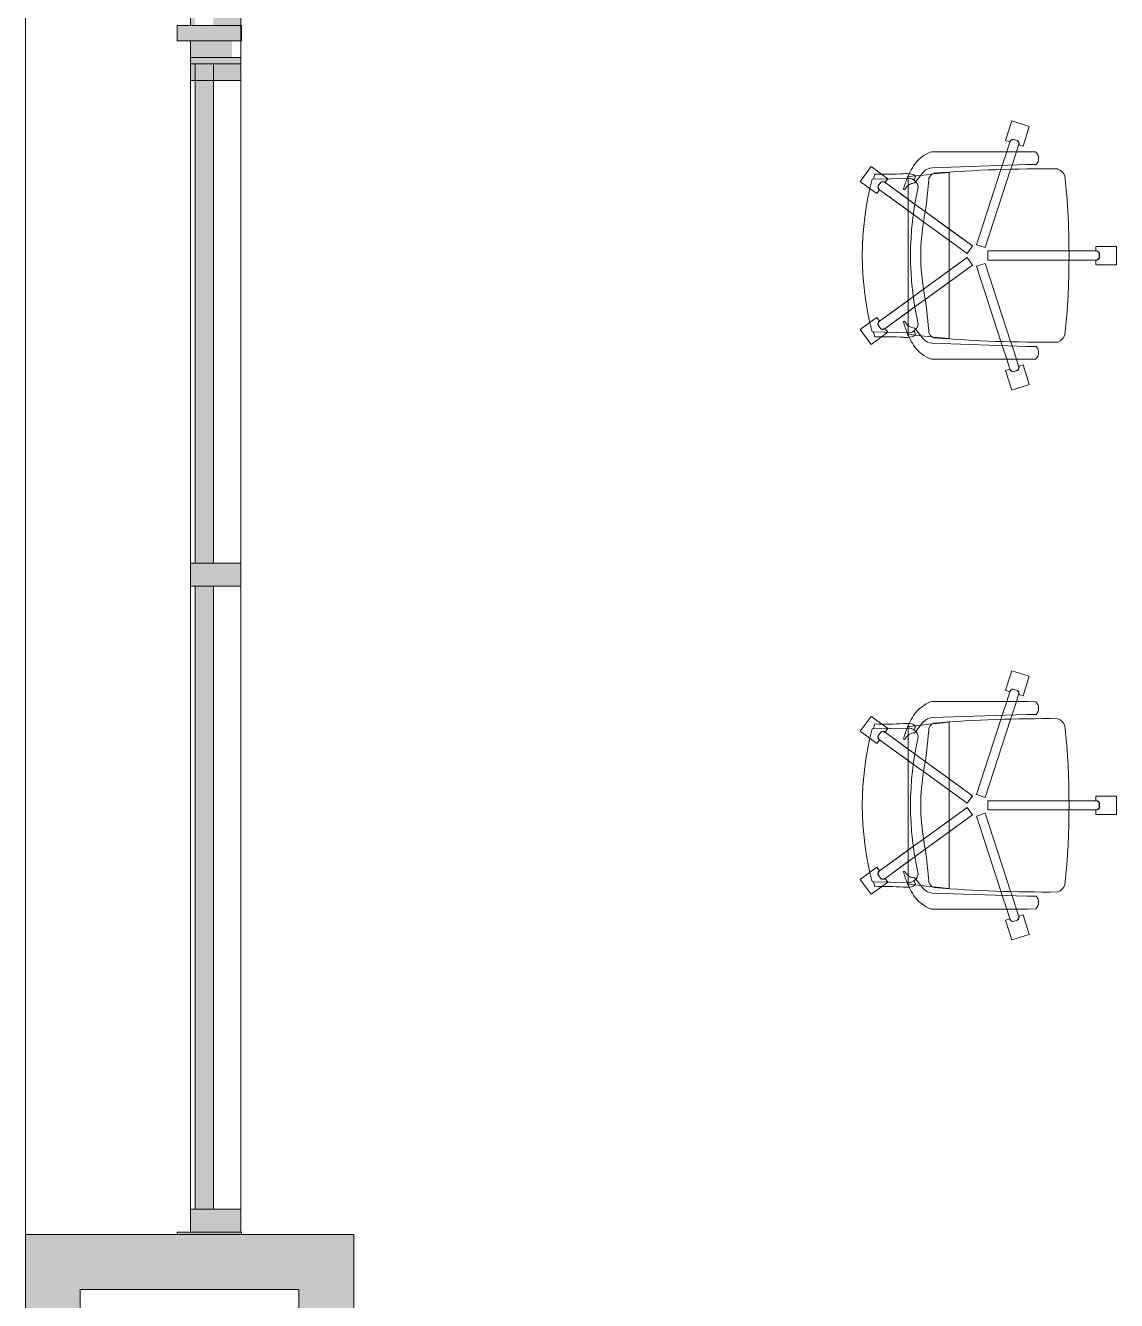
# Model space of a CAD drawing. Header units: inches. Extents: x 385 to 2249, y -1781 to -36.
# Drawn here: x 392.5 to 511.5, y -1074.1 to -935 of the extents above; entities that cross this region are included whole.
import ezdxf

# ---------------------------------------------------------------- set-up
doc = ezdxf.new("R2010")
doc.units = ezdxf.units.IN
doc.header["$MEASUREMENT"] = 0
for name, color, linetype, lineweight in [('A-DETL', 90, 'Continuous', 9), ('A-GLAZ-CURT', 52, 'Continuous', 13), ('A-GLAZ-CWMG', 51, 'Continuous', 13), ('A-WALL', 113, 'Continuous', 13), ('A-WALL-PATT', 111, 'Continuous', 13), ('I-FURN', 30, 'Continuous', 9)]:
    doc.layers.add(name, color=color, linetype=linetype, lineweight=lineweight)

# ---------------------------------------------------------------- blocks, each defined once
blk = doc.blocks.new('Walls 17 - Walls 1-5039668-Level 5 POWER _ SIGNAL')
at = {"layer": 'A-WALL', "lineweight": 9}
h = blk.add_hatch(color=7, dxfattribs=at)
h.paths.add_polyline_path([(23.47, -1473.39), (59.3, -1473.39), (59.3, -1435.89), (23.47, -1435.89)], flags=0)
h.paths.add_polyline_path([(52.22, -1467.4), (29.44, -1467.4), (29.44, -1441.89), (53.3, -1441.89), (53.3, -1467.4)], flags=0)
at = {"layer": 'A-WALL', "color": 8, "lineweight": 20}
for p, q in [((59.3, -1435.89), (23.47, -1435.89)), ((23.47, -1435.89), (23.47, -1473.39)), ((59.3, -1473.39), (59.3, -1435.89)), ((29.44, -1467.4), (29.44, -1441.89)), ((29.44, -1441.89), (53.3, -1441.89)), ((53.3, -1441.89), (53.3, -1467.4)), ((53.3, -1467.4), (29.44, -1467.4)), ((23.47, -1473.39), (59.3, -1473.39))]:
    blk.add_line(p, q, dxfattribs=at)
blk = doc.blocks.new('System Panel - Glazed 2-V2-Level 5 POWER _ SIGNAL')
at = {"layer": 'A-GLAZ-CURT', "lineweight": 9}
blk.add_hatch(color=7, dxfattribs=at).paths.add_polyline_path([(-27.25, 0.25), (27.25, 0.25), (27.25, 2.25), (-27.25, 2.25)], flags=0)
at = {"layer": 'A-GLAZ-CURT', "color": 8, "lineweight": 20}
for p, q in [((27.25, 2.25), (-27.25, 2.25)), ((-27.25, 2.25), (-27.25, 0.25)), ((27.25, 0.25), (27.25, 2.25)), ((-27.25, 0.25), (27.25, 0.25))]:
    blk.add_line(p, q, dxfattribs=at)
blk = doc.blocks.new('Rectangular Mullion - 2_5_ x 5_ rectangular-5019623-Level 5 POWER _ SIGNAL')
at = {"layer": 'A-GLAZ-CWMG', "lineweight": 9}
blk.add_hatch(color=7, dxfattribs=at).paths.add_polyline_path([(0, 1.76), (0, -2.75), (-2.5, -2.75), (-2.5, 1.76), (-1.23, 1.76)], flags=0)
at = {"layer": 'A-GLAZ-CWMG', "color": 8, "lineweight": 20}
for p, q in [((-2.5, 2.75), (0, 2.75)), ((-2.5, -2.75), (-2.5, 2.75)), ((0, 2.75), (0, -2.75)), ((0, -2.75), (-2.5, -2.75))]:
    blk.add_line(p, q, dxfattribs=at)
blk = doc.blocks.new('Rectangular Mullion - 2_5_ x 5_ rectangular-5019624-Level 5 POWER _ SIGNAL')
at = {"layer": 'A-GLAZ-CWMG', "lineweight": 9}
blk.add_hatch(color=7, dxfattribs=at).paths.add_polyline_path([(-2.5, 2.75), (-2.5, -2.75), (0, -2.75), (0, 2.75), (-1.59, 2.75)], flags=0)
at = {"layer": 'A-GLAZ-CWMG', "color": 8, "lineweight": 20}
for p, q in [((0, 2.75), (-2.5, 2.75)), ((-2.5, 2.75), (-2.5, -2.75)), ((0, -2.75), (0, 2.75)), ((-2.5, -2.75), (0, -2.75))]:
    blk.add_line(p, q, dxfattribs=at)
blk = doc.blocks.new('System Panel - Glazed 2-5043937-Level 5 POWER _ SIGNAL')
at = {"layer": 'A-GLAZ-CURT', "lineweight": 9}
blk.add_hatch(color=7, dxfattribs=at).paths.add_polyline_path([(-34, 0.25), (34, 0.25), (34, 2.25), (-34, 2.25)], flags=0)
at = {"layer": 'A-GLAZ-CURT', "color": 8, "lineweight": 20}
for p, q in [((34, 2.25), (-34, 2.25)), ((-34, 2.25), (-34, 0.25)), ((34, 0.25), (34, 2.25)), ((-34, 0.25), (34, 0.25))]:
    blk.add_line(p, q, dxfattribs=at)
blk = doc.blocks.new('Walls 53 - Walls 3-5097398-Level 5 POWER _ SIGNAL')
at = {"layer": 'A-WALL', "lineweight": 9}
for p, q in [((40.36, -1605.91), (40.36, -2559.92)), ((58.34, -2559.67), (58.34, -2429.67))]:
    blk.add_line(p, q, dxfattribs=at)
blk = doc.blocks.new('Rectangular Mullion - 2_5_ x 5_ rectangular-V5-Level 5 POWER _ SIGNAL')
at = {"layer": 'A-GLAZ-CWMG', "lineweight": 9}
h = blk.add_hatch(color=7, dxfattribs=at)
h.paths.add_polyline_path([(0, -2.25), (-2.5, -2.25), (-2.5, -2.75), (0, -2.75)], flags=0)
h.paths.add_polyline_path([(0, 2.75), (-2.5, 2.75), (-2.5, -0.25), (0, -0.25), (0, 2.56)], flags=0)
at = {"layer": 'A-GLAZ-CWMG', "color": 8, "lineweight": 20}
for p, q in [((0, 2.75), (-2.5, 2.75)), ((-2.5, 2.75), (-2.5, -2.75)), ((0, -2.75), (0, 2.75)), ((-2.5, -2.75), (0, -2.75))]:
    blk.add_line(p, q, dxfattribs=at)
blk = doc.blocks.new('System Panel - Glazed 2-5472194-Level 5 POWER _ SIGNAL')
at = {"layer": 'A-GLAZ-CURT', "color": 8, "lineweight": 20}
for p, q in [((26.34, 2.25), (-26.34, 2.25)), ((-26.34, 2.25), (-26.34, 0.25)), ((26.34, 0.25), (26.34, 2.25)), ((-26.34, 0.25), (26.34, 0.25))]:
    blk.add_line(p, q, dxfattribs=at)
blk = doc.blocks.new('Rectangular Mullion - 2_5_ x 5_ rectangular-V6-Level 5 POWER _ SIGNAL')
at = {"layer": 'A-GLAZ-CWMG', "lineweight": 9}
h = blk.add_hatch(color=7, dxfattribs=at)
h.paths.add_polyline_path([(-2.5, 2.75), (0, 2.75), (0, -0.25), (-2.5, -0.25), (-2.5, 2.56)], flags=0)
h.paths.add_polyline_path([(-2.5, -2.25), (0, -2.25), (0, -2.75), (-2.5, -2.75)], flags=0)
at = {"layer": 'A-GLAZ-CWMG', "color": 8, "lineweight": 20}
for p, q in [((-2.5, 2.75), (0, 2.75)), ((-2.5, -2.75), (-2.5, 2.75)), ((0, 2.75), (0, -2.75)), ((0, -2.75), (-2.5, -2.75))]:
    blk.add_line(p, q, dxfattribs=at)
blk = doc.blocks.new('F-Haworth_Chair_X99-Seminar - X99 Advanced Seminar Chair-V27-Level 5 POWER _ SIGNAL')
at = {"layer": 'I-FURN'}
for p, q in [((-1, 15.13), (1, 15.13)), ((-1, 12.88), (-1, 15.13)), ((-1, 15.13), (1, 15.13)), ((-1, 12.88), (-1, 15.13)), ((1, 15.13), (1, 12.88)), ((1, 15.13), (1, 12.88)), ((-0.52, 12.88), (-1, 12.88)), ((-0.52, 12.88), (-1, 12.88)), ((-0.5, 9.91), (-0.5, 12.88)), ((-0.5, 9.91), (-0.5, 12.88)), ((0.26, 13.26), (-0.26, 13.26)), ((0.26, 13.26), (-0.26, 13.26)), ((-0.25, 13.25), (0.25, 13.25)), ((-0.25, 13.25), (0.25, 13.25)), ((0.5, 12.88), (0.5, 9.91)), ((0.5, 12.88), (0.5, 9.91)), ((1, 12.88), (0.52, 12.88)), ((1, 12.88), (0.52, 12.88)), ((-0.5, 1.08), (-0.5, 9.91)), ((-0.5, 1.08), (-0.5, 9.91)), ((0.5, 9.91), (0.5, 1.08)), ((0.5, 9.91), (0.5, 1.08)), ((-14.69, 3.72), (-14.08, 5.62)), ((-14.69, 3.72), (-14.08, 5.62)), ((-14.08, 5.62), (-11.94, 4.93)), ((-14.08, 5.62), (-11.94, 4.93)), ((-11.32, 5.48), (-11.3, 6.32)), ((-9.92, 6.36), (-9.92, 5.36)), ((9.92, 5.36), (9.92, 6.36)), ((11.3, 6.32), (11.32, 5.48)), ((11.94, 4.93), (14.08, 5.62)), ((11.94, 4.93), (14.08, 5.62)), ((14.08, 5.62), (14.69, 3.72)), ((14.08, 5.62), (14.69, 3.72)), ((-12.53, 4.34), (-12.69, 3.85)), ((-12.53, 4.34), (-12.69, 3.85)), ((-12.68, 3.86), (-12.52, 4.33)), ((-12.68, 3.86), (-12.52, 4.33)), ((-11.94, 4.93), (-12.09, 4.47)), ((-11.94, 4.93), (-12.09, 4.47)), ((-12.09, 4.45), (-11.32, 4.21)), ((-12.09, 4.45), (-11.32, 4.21)), ((-11.32, -5.06), (-11.32, 5.48)), ((-11.32, 4.21), (-9.86, 3.73)), ((-11.32, 4.21), (-9.86, 3.73)), ((-9.92, 5.36), (-9.57, -4.97)), ((9.57, -4.97), (9.92, 5.36)), ((9.86, 3.73), (11.32, 4.21)), ((9.86, 3.73), (11.32, 4.21)), ((11.32, 5.48), (11.32, -5.06)), ((11.32, 4.21), (12.09, 4.45)), ((11.32, 4.21), (12.09, 4.45)), ((12.09, 4.47), (11.94, 4.93)), ((12.09, 4.47), (11.94, 4.93)), ((12.52, 4.33), (12.68, 3.86)), ((12.52, 4.33), (12.68, 3.86)), ((12.69, 3.85), (12.53, 4.34)), ((12.69, 3.85), (12.53, 4.34)), ((-12.55, 3.03), (-14.69, 3.72)), ((-12.55, 3.03), (-14.69, 3.72)), ((-12.4, 3.49), (-12.55, 3.03)), ((-12.4, 3.49), (-12.55, 3.03)), ((-11.32, 3.15), (-12.4, 3.5)), ((-11.32, 3.15), (-12.4, 3.5)), ((-9.83, 2.67), (-11.32, 3.15)), ((-9.83, 2.67), (-11.32, 3.15)), ((-9.86, 3.73), (-9.38, 3.57)), ((-9.86, 3.73), (-9.38, 3.57)), ((-9.38, 3.57), (-0.87, 0.81)), ((-9.38, 3.57), (-0.87, 0.81)), ((0.87, 0.81), (9.38, 3.57)), ((0.87, 0.81), (9.38, 3.57)), ((9.38, 3.57), (9.86, 3.73)), ((9.38, 3.57), (9.86, 3.73)), ((11.32, 3.15), (9.83, 2.67)), ((11.32, 3.15), (9.83, 2.67)), ((12.4, 3.5), (11.32, 3.15)), ((12.4, 3.5), (11.32, 3.15)), ((12.55, 3.03), (12.4, 3.49)), ((12.55, 3.03), (12.4, 3.49)), ((14.69, 3.72), (12.55, 3.03)), ((14.69, 3.72), (12.55, 3.03)), ((-9.37, 2.52), (-9.83, 2.67)), ((-9.37, 2.52), (-9.83, 2.67)), ((-1.18, -0.14), (-9.37, 2.52)), ((-1.18, -0.14), (-9.37, 2.52)), ((9.37, 2.52), (1.18, -0.14)), ((9.37, 2.52), (1.18, -0.14)), ((9.83, 2.67), (9.37, 2.52)), ((9.83, 2.67), (9.37, 2.52)), ((-0.87, 0.81), (-1.18, -0.14)), ((-0.87, 0.81), (-1.18, -0.14)), ((0.5, 1.08), (-0.5, 1.08)), ((0.5, 1.08), (-0.5, 1.08)), ((1.18, -0.14), (0.87, 0.81)), ((1.18, -0.14), (0.87, 0.81)), ((-4.79, -5.75), (-1.04, -0.58)), ((-0.23, -1.17), (-3.68, -5.91)), ((-2.89, -3.12), (-1.04, -0.58)), ((-0.23, -1.17), (-1.65, -3.12)), ((-1.04, -0.58), (-0.23, -1.17)), ((-1.04, -0.58), (-0.23, -1.17)), ((0.23, -1.17), (1.04, -0.58)), ((0.23, -1.17), (1.04, -0.58)), ((1.65, -3.12), (0.23, -1.17)), ((3.68, -5.91), (0.23, -1.17)), ((1.04, -0.58), (2.89, -3.12)), ((1.04, -0.58), (4.79, -5.75)), ((-9.07, -3.12), (-2.89, -3.12)), ((-9.07, -3.2), (-9.07, -3.12)), ((-8.9, -4.8), (-9.07, -3.2)), ((-4.79, -5.75), (-2.89, -3.12)), ((-1.65, -3.12), (-3.68, -5.91)), ((-2.89, -3.12), (-1.65, -3.12)), ((-1.65, -3.12), (1.65, -3.12)), ((1.65, -3.12), (2.89, -3.12)), ((3.68, -5.91), (1.65, -3.12)), ((2.89, -3.12), (9.07, -3.12)), ((2.89, -3.12), (4.79, -5.75)), ((9.07, -3.2), (8.9, -4.8)), ((9.07, -3.12), (9.07, -3.2)), ((-8.88, -4.99), (-8.89, -4.91)), ((-8.75, -6.22), (-8.88, -4.99)), ((8.88, -4.99), (8.75, -6.22)), ((8.89, -4.91), (8.88, -4.99)), ((-9.13, -5.92), (-8.07, -6.77)), ((-8.68, -6.87), (-8.75, -6.22)), ((-8.62, -7.42), (-8.68, -6.87)), ((-8.61, -6.81), (-8.23, -6.95)), ((-8.03, -6.81), (-7.95, -6.87)), ((-7.97, -10.12), (-5.57, -6.82)), ((-6.14, -7.6), (-5.57, -6.82)), ((-5.57, -6.82), (-4.79, -5.75)), ((-5.57, -6.82), (-4.79, -5.75)), ((-3.68, -5.91), (-4.47, -7.01)), ((-3.68, -5.91), (-4.47, -7.01)), ((4.47, -7.01), (3.68, -5.91)), ((4.47, -7.01), (3.68, -5.91)), ((4.79, -5.75), (5.57, -6.82)), ((4.79, -5.75), (5.57, -6.82)), ((5.57, -6.82), (6.14, -7.6)), ((5.57, -6.82), (7.97, -10.12)), ((7.95, -6.87), (8.03, -6.81)), ((8.07, -6.77), (9.13, -5.92)), ((8.23, -6.95), (8.61, -6.81)), ((8.68, -6.87), (8.62, -7.42)), ((8.75, -6.22), (8.68, -6.87)), ((-8.6, -7.6), (-8.62, -7.43)), ((-8.49, -7.6), (-8.56, -7.6)), ((-8.42, -7.57), (-8.34, -11.37)), ((-8.34, -11.52), (-8.42, -7.57)), ((-7.65, -7.6), (-8.4, -7.6)), ((-7.97, -10.12), (-6.14, -7.6)), ((-6.14, -7.6), (-7.65, -7.6)), ((-7.18, -7.99), (-7.21, -8.13)), ((-4.47, -7.01), (-7.16, -10.71)), ((-4.9, -7.6), (-7.16, -10.71)), ((-4.9, -7.6), (-6.14, -7.6)), ((-4.47, -7.01), (-4.9, -7.6)), ((4.9, -7.6), (-4.9, -7.6)), ((4.9, -7.6), (4.47, -7.01)), ((7.16, -10.71), (4.47, -7.01)), ((6.14, -7.6), (4.9, -7.6)), ((7.16, -10.71), (4.9, -7.6)), ((7.65, -7.6), (6.14, -7.6)), ((6.14, -7.6), (7.97, -10.12)), ((7.21, -8.13), (7.18, -7.99)), ((8.4, -7.6), (7.65, -7.6)), ((8.34, -11.37), (8.42, -7.57)), ((8.42, -7.57), (8.34, -11.52)), ((8.56, -7.6), (8.51, -7.6)), ((8.62, -7.43), (8.6, -7.6)), ((-9.7, -11.65), (-8.88, -10.52)), ((-9.7, -11.65), (-8.88, -10.52)), ((-8.88, -10.52), (-8.38, -9.83)), ((-8.88, -10.52), (-8.38, -9.83)), ((-8.38, -9.83), (-7.99, -10.11)), ((-8.38, -9.83), (-7.99, -10.11)), ((-8, -10.58), (-7.59, -10.88)), ((-8, -10.58), (-7.59, -10.88)), ((-7.59, -10.87), (-7.99, -10.57)), ((-7.59, -10.87), (-7.99, -10.57)), ((-6.76, -11), (-7.29, -11.74)), ((-6.76, -11), (-7.29, -11.74)), ((-7.15, -10.72), (-6.76, -11)), ((-7.15, -10.72), (-6.76, -11)), ((6.76, -11), (7.15, -10.72)), ((6.76, -11), (7.15, -10.72)), ((7.29, -11.74), (6.76, -11)), ((7.29, -11.74), (6.76, -11)), ((7.99, -10.57), (7.59, -10.87)), ((7.99, -10.57), (7.59, -10.87)), ((7.59, -10.88), (8, -10.58)), ((7.59, -10.88), (8, -10.58)), ((7.99, -10.11), (8.38, -9.83)), ((7.99, -10.11), (8.38, -9.83)), ((8.38, -9.83), (8.88, -10.52)), ((8.38, -9.83), (8.88, -10.52)), ((8.88, -10.52), (9.7, -11.65)), ((8.88, -10.52), (9.7, -11.65)), ((-8.08, -12.82), (-9.7, -11.65)), ((-8.08, -12.82), (-9.7, -11.65)), ((-7.29, -11.74), (-8.08, -12.82)), ((-7.29, -11.74), (-8.08, -12.82)), ((8.08, -12.82), (7.29, -11.74)), ((8.08, -12.82), (7.29, -11.74)), ((9.7, -11.65), (8.08, -12.82)), ((9.7, -11.65), (8.08, -12.82))]:
    blk.add_line(p, q, dxfattribs=at)
for centre, radius, start, end in [((-0.11, 12.88), 0.407, 111.1651, 180.8349), ((-0.11, 12.88), 0.407, 152.967, 180.8349), ((-0.09, 12.88), 0.406, 112.6199, 180), ((-0.09, 12.88), 0.406, 166.524, 180), ((-0.09, 12.88), 0.406, 126.0959, 166.524), ((-0.11, 12.88), 0.407, 139.033, 152.967), ((-0.11, 12.88), 0.407, 125.0991, 139.033), ((-0.11, 12.88), 0.407, 111.1651, 125.0991), ((-0.09, 12.88), 0.406, 112.6199, 126.0959), ((0.09, 12.88), 0.406, 53.9041, 67.3801), ((0.09, 12.88), 0.406, 0, 67.3801), ((0.11, 12.88), 0.407, 359.1651, 68.8349), ((0.11, 12.88), 0.407, 359.1651, 68.8349), ((0.09, 12.88), 0.406, 0, 53.9041), ((0, -75.01), 84.96, 84.1475, 95.8525), ((-8.21, 8.28), 1.31, 110.0433, 159.9567), ((144.06, 7.32), 153.52, 179.4749, 184.5213), ((8.21, 8.28), 1.31, 20.0433, 69.9567), ((-144.06, 7.32), 153.52, 355.4787, 0.5251), ((-10.58, 5.68), 0.956, 45.8901, 138.1099), ((10.58, 5.68), 0.956, 41.8901, 134.1099), ((-12.22, 4.09), 0.407, 71.1651, 140.8349), ((-12.22, 4.09), 0.407, 71.1651, 140.8349), ((-12.22, 4.07), 0.406, 72, 139.3801), ((-12.22, 4.07), 0.406, 115.9808, 139.3801), ((-12.22, 4.07), 0.406, 112.4281, 115.9808), ((-12.22, 4.07), 0.406, 85.476, 112.4281), ((-12.22, 4.07), 0.406, 72, 85.476), ((12.22, 4.09), 0.407, 39.1651, 108.8349), ((12.22, 4.09), 0.407, 39.1651, 108.8349), ((12.22, 4.07), 0.406, 94.524, 108), ((12.22, 4.07), 0.406, 40.6199, 108), ((12.22, 4.07), 0.406, 81.0479, 94.524), ((12.22, 4.07), 0.406, 40.6199, 81.0479), ((-12.28, 3.88), 0.407, 183.1651, 252.8349), ((-12.28, 3.88), 0.407, 183.1651, 252.8349), ((-12.27, 3.89), 0.406, 184.6199, 198.0959), ((-12.27, 3.89), 0.406, 184.6199, 252), ((-12.27, 3.89), 0.406, 198.0959, 238.524), ((-12.27, 3.89), 0.406, 238.524, 252), ((12.27, 3.89), 0.406, 288, 355.3801), ((12.28, 3.88), 0.407, 287.1651, 356.8349), ((12.28, 3.88), 0.407, 287.1651, 356.8349), ((12.27, 3.89), 0.406, 288, 341.9041), ((12.27, 3.89), 0.406, 341.9041, 355.3801), ((-7.87, -3.92), 3.63, 198.1789, 238.0478), ((-8.18, -4.9), 1.39, 182.8013, 227.1078), ((-8.24, -4.59), 0.763, 194.2338, 275.7662), ((-11.32, -48.08), 42.84, 79.9767, 85.7699), ((11.32, -48.08), 42.84, 94.2301, 100.0233), ((8.24, -4.59), 0.763, 264.2338, 345.7662), ((8.18, -4.9), 1.39, 312.8922, 357.1987), ((7.87, -3.92), 3.63, 301.9522, 341.8211), ((-8.28, -7.33), 0.613, 122.5427, 170.0936), ((-7.37, -7.55), 1.05, 95.9554, 181.1786), ((-7.37, -7.55), 1.05, 145.2002, 181.1786), ((-6.55, -6.76), 1.38, 185.0878, 212.4248), ((0, 26.49), 33.83, 257.2285, 282.7715), ((0, 15.97), 22.19, 259.9767, 280.0233), ((7.37, -7.55), 1.05, 358.8214, 84.0446), ((6.55, -6.76), 1.38, 340.4467, 354.9122), ((7.37, -7.55), 1.05, 358.8214, 34.7998), ((8.28, -7.33), 0.613, 9.9064, 57.4573), ((-4.71, 1.15), 9.61, 238.0478, 243.9964), ((-5.2, -7.86), 3.74, 170.0936, 184.0143), ((-36.06, -10.03), 27.2, 357.4882, 4.0143), ((-4.71, 1.15), 9.61, 243.9964, 246.4906), ((-4.71, 1.15), 9.61, 246.6393, 247.073), ((-4.71, 1.15), 9.61, 247.2631, 254.9334), ((-6.55, -6.76), 1.38, 214.0187, 242.9497), ((6.55, -6.76), 1.38, 297.0503, 311.5158), ((4.71, 1.15), 9.61, 285.0666, 292.7369), ((6.55, -6.76), 1.38, 311.5158, 325.9813), ((6.55, -6.76), 1.38, 327.5752, 340.4467), ((4.71, 1.15), 9.61, 292.927, 293.5094), ((4.71, 1.15), 9.61, 293.5094, 296.0036), ((36.06, -10.03), 27.2, 175.9857, 182.5118), ((5.2, -7.86), 3.74, 355.9857, 9.9064), ((4.71, 1.15), 9.61, 296.0036, 301.9522), ((-7.66, -10.36), 0.407, 143.1651, 212.8349), ((-7.66, -10.36), 0.407, 143.1651, 212.8349), ((-7.64, -10.36), 0.406, 144, 184.4281), ((-7.64, -10.36), 0.406, 157.476, 184.4281), ((-7.64, -10.36), 0.406, 184.4281, 197.9041), ((-7.64, -10.36), 0.406, 184.4281, 211.3801), ((-7.64, -10.36), 0.406, 197.9041, 211.3801), ((-7.64, -10.36), 0.406, 144, 157.476), ((-7.48, -10.49), 0.407, 255.1651, 324.8349), ((-7.49, -10.47), 0.406, 256.6199, 283.5719), ((-7.49, -10.47), 0.406, 256.6199, 270.0959), ((-7.48, -10.49), 0.407, 255.1651, 283.033), ((-7.49, -10.47), 0.406, 270.0959, 310.524), ((-7.49, -10.47), 0.406, 283.5719, 297.0479), ((-7.48, -10.49), 0.407, 283.033, 296.967), ((-7.49, -10.47), 0.406, 297.0479, 324), ((-7.48, -10.49), 0.407, 296.967, 324.8349), ((-7.49, -10.47), 0.406, 310.524, 324), ((7.48, -10.49), 0.407, 215.1651, 284.8349), ((7.48, -10.49), 0.407, 215.1651, 270.9009), ((7.49, -10.47), 0.406, 216, 242.9521), ((7.49, -10.47), 0.406, 216, 283.3801), ((7.49, -10.47), 0.406, 242.9521, 256.4281), ((7.49, -10.47), 0.406, 256.4281, 283.3801), ((7.48, -10.49), 0.407, 270.9009, 284.8349), ((7.64, -10.36), 0.406, 328.6199, 36), ((7.64, -10.36), 0.406, 355.5719, 36), ((7.66, -10.36), 0.407, 327.1651, 36.8349), ((7.66, -10.36), 0.407, 327.1651, 36.8349), ((7.64, -10.36), 0.406, 328.6199, 342.0959), ((7.64, -10.36), 0.406, 342.0959, 355.5719), ((0, 20.73), 33.17, 254.4478, 255.4234), ((0, 20.29), 32.89, 255.304, 284.6925), ((0, 20.73), 33.17, 284.5766, 285.5522)]:
    blk.add_arc(centre, radius, start, end, dxfattribs=at)
blk = doc.blocks.new('F-Haworth_Chair_X99-Seminar - X99 Advanced Seminar Chair-V30-Level 5 POWER _ SIGNAL')
at = {"layer": 'I-FURN'}
for p, q in [((-8.08, 12.82), (-9.7, 11.65)), ((-8.08, 12.82), (-9.7, 11.65)), ((-7.29, 11.74), (-8.08, 12.82)), ((-7.29, 11.74), (-8.08, 12.82)), ((8.08, 12.82), (7.29, 11.74)), ((8.08, 12.82), (7.29, 11.74)), ((9.7, 11.65), (8.08, 12.82)), ((9.7, 11.65), (8.08, 12.82)), ((-9.7, 11.65), (-8.88, 10.52)), ((-9.7, 11.65), (-8.88, 10.52)), ((-8.34, 11.52), (-8.42, 7.57)), ((-8.42, 7.57), (-8.34, 11.37)), ((-6.76, 11), (-7.29, 11.74)), ((-6.76, 11), (-7.29, 11.74)), ((7.29, 11.74), (6.76, 11)), ((7.29, 11.74), (6.76, 11)), ((8.42, 7.57), (8.34, 11.52)), ((8.34, 11.37), (8.42, 7.57)), ((8.88, 10.52), (9.7, 11.65)), ((8.88, 10.52), (9.7, 11.65)), ((-8.88, 10.52), (-8.38, 9.83)), ((-8.88, 10.52), (-8.38, 9.83)), ((-8.38, 9.83), (-7.99, 10.11)), ((-8.38, 9.83), (-7.99, 10.11)), ((-8, 10.58), (-7.59, 10.88)), ((-8, 10.58), (-7.59, 10.88)), ((-7.59, 10.87), (-7.99, 10.57)), ((-7.59, 10.87), (-7.99, 10.57)), ((-7.97, 10.12), (-6.14, 7.6)), ((-7.97, 10.12), (-5.57, 6.82)), ((-4.9, 7.6), (-7.16, 10.71)), ((-4.47, 7.01), (-7.16, 10.71)), ((-7.15, 10.72), (-6.76, 11)), ((-7.15, 10.72), (-6.76, 11)), ((7.16, 10.71), (4.47, 7.01)), ((7.16, 10.71), (4.9, 7.6)), ((5.57, 6.82), (7.97, 10.12)), ((6.14, 7.6), (7.97, 10.12)), ((6.76, 11), (7.15, 10.72)), ((6.76, 11), (7.15, 10.72)), ((7.59, 10.88), (8, 10.58)), ((7.59, 10.88), (8, 10.58)), ((7.99, 10.57), (7.59, 10.87)), ((7.99, 10.57), (7.59, 10.87)), ((7.99, 10.11), (8.38, 9.83)), ((7.99, 10.11), (8.38, 9.83)), ((8.38, 9.83), (8.88, 10.52)), ((8.38, 9.83), (8.88, 10.52)), ((-8.62, 7.42), (-8.68, 6.87)), ((-8.6, 7.6), (-8.62, 7.43)), ((-8.49, 7.6), (-8.56, 7.6)), ((-7.65, 7.6), (-8.4, 7.6)), ((-6.14, 7.6), (-7.65, 7.6)), ((-7.18, 7.99), (-7.21, 8.13)), ((-4.9, 7.6), (-6.14, 7.6)), ((-6.14, 7.6), (-5.57, 6.82)), ((4.9, 7.6), (-4.9, 7.6)), ((-4.47, 7.01), (-4.9, 7.6)), ((-3.68, 5.91), (-4.47, 7.01)), ((-3.68, 5.91), (-4.47, 7.01)), ((4.47, 7.01), (3.68, 5.91)), ((4.47, 7.01), (3.68, 5.91)), ((4.9, 7.6), (4.47, 7.01)), ((6.14, 7.6), (4.9, 7.6)), ((5.57, 6.82), (6.14, 7.6)), ((7.65, 7.6), (6.14, 7.6)), ((7.21, 8.13), (7.18, 7.99)), ((8.4, 7.6), (7.65, 7.6)), ((8.56, 7.6), (8.49, 7.6)), ((8.62, 7.43), (8.6, 7.6)), ((8.68, 6.87), (8.62, 7.42)), ((-9.13, 5.92), (-8.07, 6.77)), ((-8.75, 6.22), (-8.88, 4.99)), ((-8.68, 6.87), (-8.75, 6.22)), ((-8.61, 6.81), (-8.23, 6.95)), ((-8.03, 6.81), (-7.95, 6.87)), ((-5.57, 6.82), (-4.79, 5.75)), ((-5.57, 6.82), (-4.79, 5.75)), ((-4.79, 5.75), (-2.89, 3.12)), ((-4.79, 5.75), (-1.04, 0.58)), ((-1.65, 3.12), (-3.68, 5.91)), ((-0.23, 1.17), (-3.68, 5.91)), ((3.68, 5.91), (0.23, 1.17)), ((1.04, 0.58), (4.79, 5.75)), ((3.68, 5.91), (1.65, 3.12)), ((2.89, 3.12), (4.79, 5.75)), ((4.79, 5.75), (5.57, 6.82)), ((4.79, 5.75), (5.57, 6.82)), ((7.95, 6.87), (8.03, 6.81)), ((8.07, 6.77), (9.13, 5.92)), ((8.23, 6.95), (8.61, 6.81)), ((8.75, 6.22), (8.68, 6.87)), ((8.88, 4.99), (8.75, 6.22)), ((-11.32, 5.06), (-11.32, -5.48)), ((-9.92, -5.36), (-9.57, 4.97)), ((-8.9, 4.8), (-9.07, 3.2)), ((-8.88, 4.99), (-8.89, 4.91)), ((8.89, 4.91), (8.88, 4.99)), ((9.07, 3.2), (8.9, 4.8)), ((9.57, 4.97), (9.92, -5.36)), ((11.32, -5.48), (11.32, 5.06)), ((-9.07, 3.2), (-9.07, 3.12)), ((-9.07, 3.12), (-2.89, 3.12)), ((-2.89, 3.12), (-1.65, 3.12)), ((-2.89, 3.12), (-1.04, 0.58)), ((-1.65, 3.12), (1.65, 3.12)), ((-0.23, 1.17), (-1.65, 3.12)), ((1.65, 3.12), (0.23, 1.17)), ((1.04, 0.58), (2.89, 3.12)), ((1.65, 3.12), (2.89, 3.12)), ((2.89, 3.12), (9.07, 3.12)), ((9.07, 3.12), (9.07, 3.2)), ((-1.18, 0.14), (-9.37, -2.52)), ((-1.18, 0.14), (-9.37, -2.52)), ((-0.87, -0.81), (-1.18, 0.14)), ((-0.87, -0.81), (-1.18, 0.14)), ((-1.04, 0.58), (-0.23, 1.17)), ((-1.04, 0.58), (-0.23, 1.17)), ((0.23, 1.17), (1.04, 0.58)), ((0.23, 1.17), (1.04, 0.58)), ((1.18, 0.14), (0.87, -0.81)), ((1.18, 0.14), (0.87, -0.81)), ((9.37, -2.52), (1.18, 0.14)), ((9.37, -2.52), (1.18, 0.14)), ((-9.38, -3.57), (-0.87, -0.81)), ((-9.38, -3.57), (-0.87, -0.81)), ((-0.5, -1.08), (-0.5, -9.91)), ((0.5, -1.08), (-0.5, -1.08)), ((-0.5, -1.08), (-0.5, -9.91)), ((0.5, -1.08), (-0.5, -1.08)), ((0.5, -9.91), (0.5, -1.08)), ((0.5, -9.91), (0.5, -1.08)), ((0.87, -0.81), (9.38, -3.57)), ((0.87, -0.81), (9.38, -3.57)), ((-9.83, -2.67), (-11.32, -3.15)), ((-9.83, -2.67), (-11.32, -3.15)), ((-9.37, -2.52), (-9.83, -2.67)), ((-9.37, -2.52), (-9.83, -2.67)), ((9.83, -2.67), (9.37, -2.52)), ((9.83, -2.67), (9.37, -2.52)), ((11.32, -3.15), (9.83, -2.67)), ((11.32, -3.15), (9.83, -2.67)), ((-12.55, -3.03), (-14.69, -3.72)), ((-12.55, -3.03), (-14.69, -3.72)), ((-14.69, -3.72), (-14.08, -5.62)), ((-14.69, -3.72), (-14.08, -5.62)), ((-12.53, -4.34), (-12.69, -3.85)), ((-12.53, -4.34), (-12.69, -3.85)), ((-12.68, -3.86), (-12.52, -4.33)), ((-12.68, -3.86), (-12.52, -4.33)), ((-12.4, -3.49), (-12.55, -3.03)), ((-12.4, -3.49), (-12.55, -3.03)), ((-11.32, -3.15), (-12.4, -3.5)), ((-11.32, -3.15), (-12.4, -3.5)), ((-11.32, -4.21), (-9.86, -3.73)), ((-11.32, -4.21), (-9.86, -3.73)), ((-9.86, -3.73), (-9.38, -3.57)), ((-9.86, -3.73), (-9.38, -3.57)), ((9.38, -3.57), (9.86, -3.73)), ((9.38, -3.57), (9.86, -3.73)), ((9.86, -3.73), (11.32, -4.21)), ((9.86, -3.73), (11.32, -4.21)), ((12.4, -3.5), (11.32, -3.15)), ((12.4, -3.5), (11.32, -3.15)), ((12.55, -3.03), (12.4, -3.49)), ((12.55, -3.03), (12.4, -3.49)), ((12.52, -4.33), (12.68, -3.86)), ((12.52, -4.33), (12.68, -3.86)), ((12.69, -3.85), (12.53, -4.34)), ((12.69, -3.85), (12.53, -4.34)), ((14.69, -3.72), (12.55, -3.03)), ((14.69, -3.72), (12.55, -3.03)), ((14.08, -5.62), (14.69, -3.72)), ((14.08, -5.62), (14.69, -3.72)), ((-14.08, -5.62), (-11.94, -4.93)), ((-14.08, -5.62), (-11.94, -4.93)), ((-12.09, -4.45), (-11.32, -4.21)), ((-12.09, -4.45), (-11.32, -4.21)), ((-11.94, -4.93), (-12.09, -4.47)), ((-11.94, -4.93), (-12.09, -4.47)), ((-11.32, -5.48), (-11.3, -6.32)), ((-9.92, -6.36), (-9.92, -5.36)), ((9.92, -5.36), (9.92, -6.36)), ((11.3, -6.32), (11.32, -5.48)), ((11.32, -4.21), (12.09, -4.45)), ((11.32, -4.21), (12.09, -4.45)), ((12.09, -4.47), (11.94, -4.93)), ((12.09, -4.47), (11.94, -4.93)), ((11.94, -4.93), (14.08, -5.62)), ((11.94, -4.93), (14.08, -5.62)), ((-0.5, -9.91), (-0.5, -12.88)), ((-0.5, -9.91), (-0.5, -12.88)), ((0.5, -12.88), (0.5, -9.91)), ((0.5, -12.88), (0.5, -9.91)), ((-0.52, -12.88), (-1, -12.88)), ((-1, -12.88), (-1, -15.13)), ((-0.52, -12.88), (-1, -12.88)), ((-1, -12.88), (-1, -15.13)), ((0.26, -13.26), (-0.26, -13.26)), ((0.26, -13.26), (-0.26, -13.26)), ((-0.25, -13.25), (0.25, -13.25)), ((-0.25, -13.25), (0.25, -13.25)), ((1, -12.88), (0.52, -12.88)), ((1, -12.88), (0.52, -12.88)), ((1, -15.13), (1, -12.88)), ((1, -15.13), (1, -12.88)), ((-1, -15.13), (1, -15.13)), ((-1, -15.13), (1, -15.13))]:
    blk.add_line(p, q, dxfattribs=at)
for centre, radius, start, end in [((0, -20.29), 32.89, 75.3075, 104.696), ((-36.06, 10.03), 27.2, 355.9857, 2.5118), ((0, -20.73), 33.17, 104.5766, 105.5522), ((0, -20.73), 33.17, 74.4478, 75.4234), ((36.06, 10.03), 27.2, 177.4882, 184.0143), ((-7.66, 10.36), 0.407, 147.1651, 216.8349), ((-7.66, 10.36), 0.407, 161.0991, 175.033), ((-7.66, 10.36), 0.407, 175.033, 188.967), ((-7.66, 10.36), 0.407, 188.967, 216.8349), ((-7.66, 10.36), 0.407, 147.1651, 161.0991), ((-7.64, 10.36), 0.406, 148.6199, 189.0479), ((-7.64, 10.36), 0.406, 148.6199, 189.0479), ((-7.64, 10.36), 0.406, 189.0479, 216), ((-7.64, 10.36), 0.406, 189.0479, 202.524), ((-7.64, 10.36), 0.406, 202.524, 216), ((-7.48, 10.49), 0.407, 35.1651, 104.8349), ((-7.48, 10.49), 0.407, 76.967, 104.8349), ((-7.49, 10.47), 0.406, 36, 103.3801), ((-7.49, 10.47), 0.406, 36, 103.3801), ((-7.48, 10.49), 0.407, 63.033, 76.967), ((-7.48, 10.49), 0.407, 49.0991, 63.033), ((-7.48, 10.49), 0.407, 35.1651, 49.0991), ((7.48, 10.49), 0.407, 75.1651, 144.8349), ((7.48, 10.49), 0.407, 75.1651, 144.8349), ((7.49, 10.47), 0.406, 103.5719, 144), ((7.49, 10.47), 0.406, 117.0479, 144), ((7.49, 10.47), 0.406, 76.6199, 117.0479), ((7.49, 10.47), 0.406, 90.0959, 103.5719), ((7.49, 10.47), 0.406, 76.6199, 90.0959), ((7.64, 10.36), 0.406, 324, 31.3801), ((7.64, 10.36), 0.406, 324, 17.9041), ((7.66, 10.36), 0.407, 323.1651, 32.8349), ((7.66, 10.36), 0.407, 323.1651, 32.8349), ((7.64, 10.36), 0.406, 17.9041, 31.3801), ((-7.87, 3.92), 3.63, 121.9522, 161.8211), ((-4.71, -1.15), 9.61, 116.0036, 121.9522), ((-5.2, 7.86), 3.74, 175.9857, 189.9064), ((-4.71, -1.15), 9.61, 113.5094, 116.0036), ((-8.28, 7.33), 0.613, 189.9064, 237.4573), ((-4.71, -1.15), 9.61, 112.927, 113.3607), ((-4.71, -1.15), 9.61, 105.0666, 112.7369), ((-7.37, 7.55), 1.05, 178.8214, 214.7998), ((-7.37, 7.55), 1.05, 178.8214, 264.0446), ((-6.55, 6.76), 1.38, 147.5752, 174.9122), ((-6.55, 6.76), 1.38, 117.0503, 145.9813), ((0, -26.49), 33.83, 77.2285, 102.7715), ((6.55, 6.76), 1.38, 34.0187, 62.9497), ((4.71, -1.15), 9.61, 67.2631, 74.9334), ((7.37, 7.55), 1.05, 275.9554, 1.1786), ((6.55, 6.76), 1.38, 19.5533, 32.4248), ((6.55, 6.76), 1.38, 5.0878, 19.5533), ((7.37, 7.55), 1.05, 325.2002, 1.1786), ((4.71, -1.15), 9.61, 66.6393, 67.073), ((4.71, -1.15), 9.61, 63.9964, 66.4906), ((8.28, 7.33), 0.613, 302.5427, 350.0936), ((5.2, 7.86), 3.74, 350.0936, 4.0143), ((4.71, -1.15), 9.61, 58.0478, 63.9964), ((7.87, 3.92), 3.63, 18.1789, 58.0478), ((-8.18, 4.9), 1.39, 132.8922, 177.1987), ((-11.32, 48.08), 42.84, 274.2301, 280.0233), ((0, -15.97), 22.19, 79.9767, 100.0233), ((11.32, 48.08), 42.84, 259.9767, 265.7699), ((8.18, 4.9), 1.39, 2.8013, 47.1078), ((144.06, -7.32), 153.52, 175.4787, 180.5251), ((-8.24, 4.59), 0.763, 84.2338, 165.7662), ((8.24, 4.59), 0.763, 14.2338, 95.7662), ((-144.06, -7.32), 153.52, 359.4749, 4.5213), ((-12.28, -3.88), 0.407, 107.1651, 176.8349), ((-12.28, -3.88), 0.407, 148.967, 176.8349), ((-12.27, -3.89), 0.406, 108, 175.3801), ((-12.27, -3.89), 0.406, 161.9041, 175.3801), ((-12.27, -3.89), 0.406, 121.476, 161.9041), ((-12.28, -3.88), 0.407, 135.033, 148.967), ((-12.28, -3.88), 0.407, 121.0991, 135.033), ((-12.28, -3.88), 0.407, 107.1651, 121.0991), ((-12.27, -3.89), 0.406, 108, 121.476), ((12.28, -3.88), 0.407, 44.967, 72.8349), ((12.28, -3.88), 0.407, 3.1651, 72.8349), ((12.27, -3.89), 0.406, 58.524, 72), ((12.27, -3.89), 0.406, 4.6199, 72), ((12.27, -3.89), 0.406, 45.0479, 58.524), ((12.27, -3.89), 0.406, 4.6199, 45.0479), ((12.28, -3.88), 0.407, 31.033, 44.967), ((12.28, -3.88), 0.407, 3.1651, 31.033), ((-12.22, -4.09), 0.407, 219.1651, 233.0991), ((-12.22, -4.09), 0.407, 219.1651, 288.8349), ((-12.22, -4.07), 0.406, 220.6199, 274.524), ((-12.22, -4.07), 0.406, 220.6199, 288), ((-12.22, -4.09), 0.407, 233.0991, 274.9009), ((-12.22, -4.07), 0.406, 274.524, 288), ((-12.22, -4.09), 0.407, 274.9009, 288.8349), ((12.22, -4.07), 0.406, 252, 319.3801), ((12.22, -4.09), 0.407, 251.1651, 320.8349), ((12.22, -4.07), 0.406, 252, 265.476), ((12.22, -4.09), 0.407, 251.1651, 279.033), ((12.22, -4.07), 0.406, 265.476, 305.9041), ((12.22, -4.09), 0.407, 279.033, 320.8349), ((12.22, -4.07), 0.406, 305.9041, 319.3801), ((-10.58, -5.68), 0.956, 221.8901, 314.1099), ((10.58, -5.68), 0.956, 225.8901, 318.1099), ((-8.21, -8.28), 1.31, 200.0433, 249.9567), ((0, 75.01), 84.96, 264.1475, 275.8525), ((8.21, -8.28), 1.31, 290.0433, 339.9567), ((-0.11, -12.88), 0.407, 179.1651, 220.967), ((-0.11, -12.88), 0.407, 179.1651, 248.8349), ((-0.09, -12.88), 0.406, 180, 193.476), ((-0.09, -12.88), 0.406, 180, 247.3801), ((-0.09, -12.88), 0.406, 193.476, 233.9041), ((-0.11, -12.88), 0.407, 220.967, 234.9009), ((-0.11, -12.88), 0.407, 234.9009, 248.8349), ((-0.09, -12.88), 0.406, 233.9041, 247.3801), ((0.09, -12.88), 0.406, 292.6199, 360), ((0.09, -12.88), 0.406, 292.6199, 306.0959), ((0.11, -12.88), 0.407, 291.1651, 0.8349), ((0.11, -12.88), 0.407, 291.1651, 319.033), ((0.09, -12.88), 0.406, 306.0959, 346.524), ((0.11, -12.88), 0.407, 319.033, 0.8349), ((0.09, -12.88), 0.406, 346.524, 360)]:
    blk.add_arc(centre, radius, start, end, dxfattribs=at)

msp = doc.modelspace()

# ---------------------------------------------------------------- hatches: boundary and pattern name
at = {"layer": 'A-WALL-PATT', "lineweight": 9}
h = msp.add_hatch(color=7, dxfattribs=at)
h.paths.add_polyline_path([(410.47, -1066.89), (416.01, -1066.89), (415.97, -1066.64), (409.01, -1066.64), (409.01, -1066.89), (410.45, -1066.89)], flags=0)
h.paths.add_polyline_path([(409.01, -936.64), (416.01, -936.64), (415.97, -934.96), (409.01, -934.96)], flags=0)
h.paths.add_polyline_path([(409.01, -696.64), (416.01, -696.64), (416.01, -693.14), (409.01, -693.14)], flags=0)
h.paths.add_polyline_path([(409.01, -592.89), (416.01, -592.89), (416.01, -556.89), (409.01, -556.89)], flags=0)
h.paths.add_polyline_path([(410.47, -453.45), (416.01, -453.45), (415.97, -453.26), (409.01, -453.26), (409.01, -453.45), (410.45, -453.45)], flags=0)

# ---------------------------------------------------------------- linework, layer by layer
at = {"layer": 'A-DETL', "lineweight": 13}
msp.add_line((415.97, -1064.14), (415.97, -114.14), dxfattribs=at)
at = {"layer": 'A-WALL', "color": 8, "lineweight": 20}
for p, q in [((409.01, -934.96), (409.01, -936.64)), ((416.01, -934.96), (409.01, -934.96)), ((416.01, -936.64), (416.01, -934.96)), ((409.01, -936.64), (416.01, -936.64)), ((409.01, -1066.64), (409.01, -1066.89)), ((416.01, -1066.64), (409.01, -1066.64)), ((409.01, -1066.89), (416.01, -1066.89)), ((416.01, -1066.89), (416.01, -1066.64))]:
    msp.add_line(p, q, dxfattribs=at)

# ---------------------------------------------------------------- block references
at = {"layer": 'A-GLAZ-CURT', "lineweight": 9, "rotation": 89.9999999999994}
for name, p in [('System Panel - Glazed 2-V2-Level 5 POWER _ SIGNAL', (413.22, -966.39)), ('System Panel - Glazed 2-5472194-Level 5 POWER _ SIGNAL', (413.22, -967.3)), ('System Panel - Glazed 2-5043937-Level 5 POWER _ SIGNAL', (413.22, -1030.14))]:
    msp.add_blockref(name, p, dxfattribs=at)
at = {"layer": 'A-GLAZ-CWMG', "lineweight": 9, "rotation": 269.9999999999994}
for name, p in [('Rectangular Mullion - 2_5_ x 5_ rectangular-V5-Level 5 POWER _ SIGNAL', (413.22, -934.96)), ('Rectangular Mullion - 2_5_ x 5_ rectangular-5019624-Level 5 POWER _ SIGNAL', (413.22, -996.14)), ('Rectangular Mullion - 2_5_ x 5_ rectangular-5019624-Level 5 POWER _ SIGNAL', (413.22, -1066.64))]:
    msp.add_blockref(name, p, dxfattribs=at)
at = {"layer": 'A-GLAZ-CWMG', "lineweight": 9, "extrusion": (0, 0, -1), "rotation": 90.0000000000006}
for name, p in [('Rectangular Mullion - 2_5_ x 5_ rectangular-5019623-Level 5 POWER _ SIGNAL', (-413.22, -936.64)), ('Rectangular Mullion - 2_5_ x 5_ rectangular-V6-Level 5 POWER _ SIGNAL', (-413.22, -938.46))]:
    msp.add_blockref(name, p, dxfattribs=at)
at = {"layer": 'A-WALL', "lineweight": 9}
for name, p in [('Walls 53 - Walls 3-5097398-Level 5 POWER _ SIGNAL', (352.11, 1493.03)), ('Walls 17 - Walls 1-5039668-Level 5 POWER _ SIGNAL', (369, 369))]:
    msp.add_blockref(name, p, dxfattribs=at)
at = {"layer": 'I-FURN'}
for name, p, rotation in [('F-Haworth_Chair_X99-Seminar - X99 Advanced Seminar Chair-V30-Level 5 POWER _ SIGNAL', (496.35, -960.06), 90.0000000000004), ('F-Haworth_Chair_X99-Seminar - X99 Advanced Seminar Chair-V27-Level 5 POWER _ SIGNAL', (496.35, -1020.06), 269.9999999999996)]:
    msp.add_blockref(name, p, dxfattribs=dict(at, rotation=rotation))

doc.saveas('drawing.dxf')
